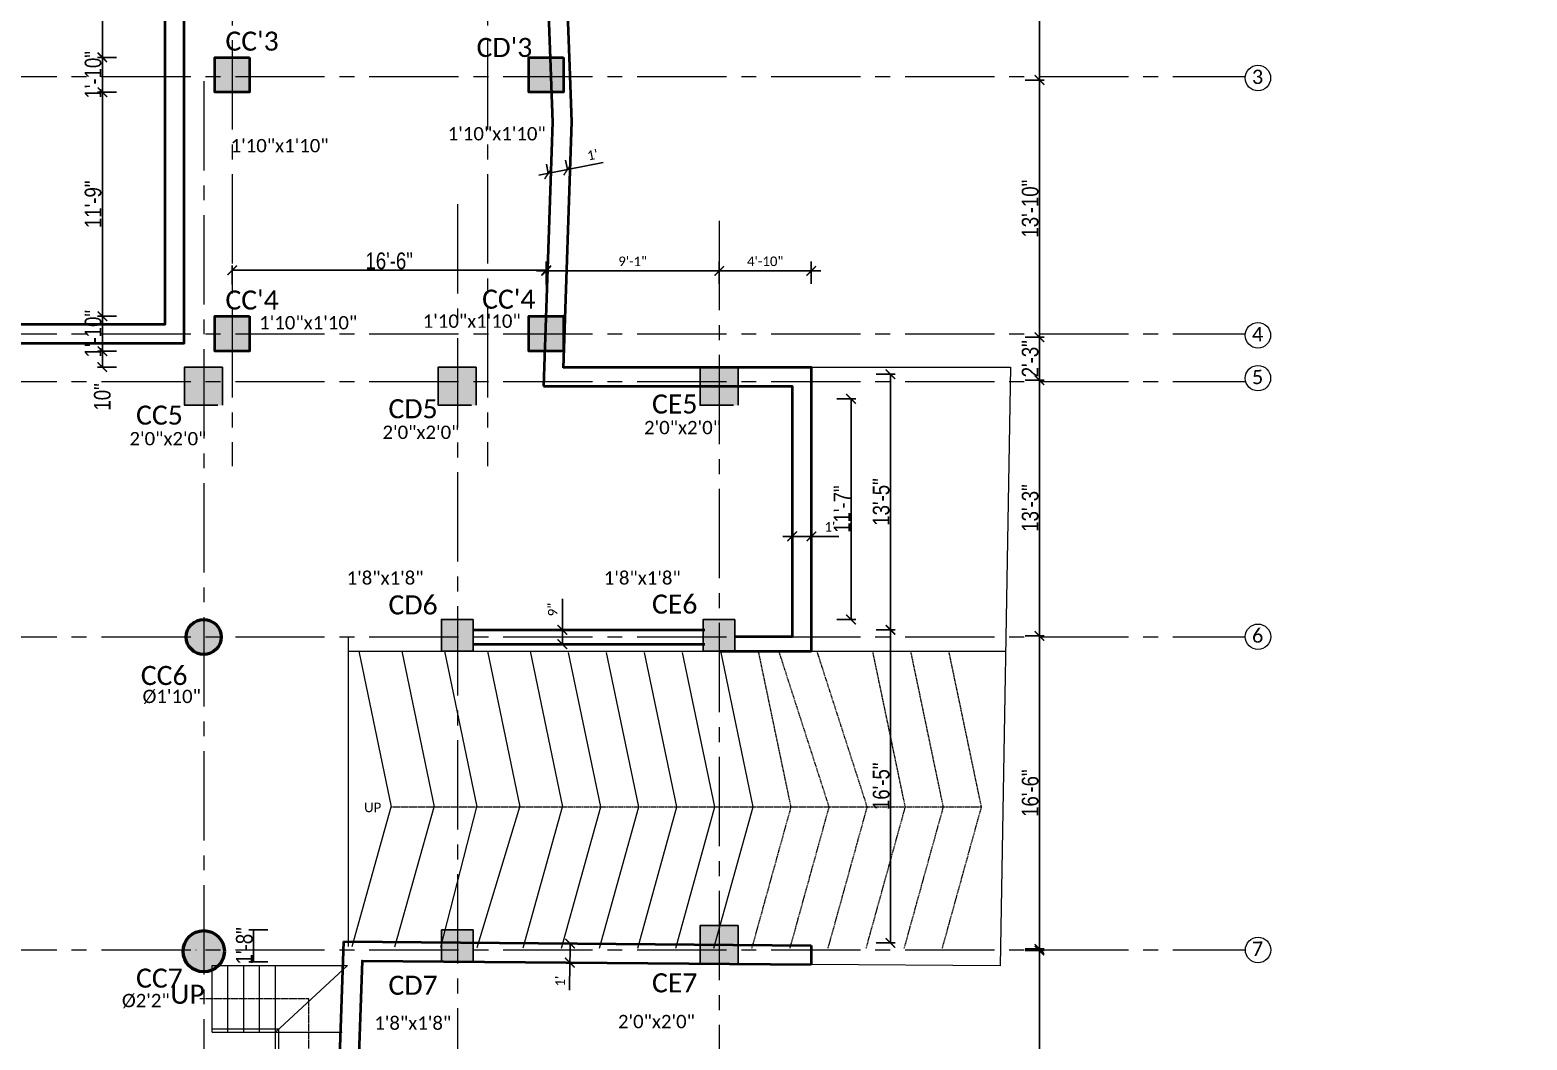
# Model space of a CAD drawing. Header units: inches. Extents: x 0 to 162649, y -36601 to -26324.
# Drawn here: x 147890 to 148833, y -31889 to -31253 of the extents above; entities that cross this region are included whole.
import ezdxf

# ---------------------------------------------------------------- set-up
doc = ezdxf.new("R2010")
doc.units = ezdxf.units.IN
doc.header["$MEASUREMENT"] = 0
doc.linetypes.add('CENTER2', pattern=[1.125, 0.75, -0.125, 0.125, -0.125])
doc.linetypes.add('DASHED', pattern=[0.75, 0.5, -0.25])
for name, color, linetype, lineweight in [('A-COLUMN', 3, 'Continuous', 50), ('dimention', 1, 'Continuous', 13), ('hatch', 252, 'Continuous', 0), ('OL_AR_Center line', 253, 'CENTER2', 13), ('OL_AR_Hatch', 253, 'Continuous', 0), ('OL_AR_SYMBOL', 1, 'Continuous', 5), ('OL_AR_Text', 140, 'Continuous', 5), ('OL_AR_WALL', 255, 'Continuous', 40)]:
    doc.layers.add(name, color=color, linetype=linetype, lineweight=lineweight)
doc.styles.add('1-16 Annotative Text', font='calibri.ttf', dxfattribs={"height": 0.0625})
doc.styles.add('1-8 Annotative Text', font='calibri.ttf', dxfattribs={"height": 0.125})
doc.styles.add('Arial', font='arial.ttf', dxfattribs={"width": 0.8})
doc.dimstyles.new('1-16 Annotative Dimension', dxfattribs={"dimtxt": 0.0625, "dimasz": 0.0625, "dimexe": 0.0625, "dimexo": 0.083333, "dimgap": 0.03125, "dimtad": 1, "dimdec": 0, "dimzin": 0, "dimdsep": 46, "dimlunit": 4, "dimtxsty": '1-16 Annotative Text', "dimblk": 'ARCHTICK', "dimcen": 0.0625, "dimdle": 0.0625, "dimadec": 0, "dimazin": 0, "dimtfac": 1, "dimtdec": 0, "dimtofl": 0, "dimtmove": 0, "dimatfit": 3, "dimfxl": 0.083333, "dimfxlon": 1, "dimtolj": 1, "dimtzin": 0, "dimarcsym": 1})
doc.dimstyles.new('Dim_OLA', dxfattribs={"dimscale": 1.5, "dimtxt": 7, "dimasz": 4, "dimexe": 2, "dimexo": 0.5, "dimgap": 0.3, "dimtad": 1, "dimdec": 0, "dimzin": 0, "dimdsep": 46, "dimlunit": 3, "dimtxsty": 'Arial', "dimblk": 'ARCHTICK', "dimcen": 0.05, "dimadec": 0, "dimazin": 0, "dimtfac": 1, "dimtdec": 0, "dimtix": 1, "dimtmove": 2, "dimatfit": 3, "dimldrblk": 'DOT', "dimfxl": 6, "dimfxlon": 1, "dimtolj": 1, "dimtzin": 0, "dimarcsym": 0})

# ---------------------------------------------------------------- blocks, each defined once
blk = doc.blocks.new('_ArchTick')
at = {"color": 0, "linetype": 'ByBlock', "const_width": 0.15}
blk.add_lwpolyline([(-0.5, -0.5), (0.5, 0.5)], dxfattribs=at)
blk = doc.blocks.new('*D575')
at = {"layer": 'Defpoints', "color": 0, "transparency": 16777216}
for p in [(147935.49, -31455.61), (148011.25, -31455.61), (148011.25, -31465.61)]:
    blk.add_point(p, dxfattribs=at)
at = {"layer": 'OL_AR_Text', "color": 0, "lineweight": -2, "transparency": 16777216}
for p, q in [((147944.49, -31455.61), (147932.49, -31455.61)), ((147935.49, -31465.61), (147935.49, -31455.61)), ((147944.49, -31465.61), (147932.49, -31465.61))]:
    blk.add_line(p, q, dxfattribs=at)
at = {"layer": 'OL_AR_Text', "color": 0, "lineweight": -2, "transparency": 16777216, "xscale": 6, "yscale": 6, "zscale": 6}
for p, rotation in [((147935.49, -31455.61), 90), ((147935.49, -31465.61), 270)]:
    blk.add_blockref('_ArchTick', p, dxfattribs=dict(at, rotation=rotation))
at = {"layer": 'OL_AR_Text', "color": 0, "transparency": 16777216, "insert": (147935.49, -31484.43), "char_height": 10.5, "attachment_point": 5, "rotation": 90, "style": 'Arial'}
blk.add_mtext('\\A1;10"', dxfattribs=at)
blk = doc.blocks.new('_Dot')
at = {"color": 0, "linetype": 'ByBlock', "lineweight": -2}
blk.add_line((-0.5, 0), (-1, 0), dxfattribs=at)
at = {"color": 0, "linetype": 'ByBlock', "const_width": 0.5}
blk.add_lwpolyline([(-0.25, 0, 1), (0.25, 0, 1)], format="xyb", close=True, dxfattribs=at)
blk = doc.blocks.new('*D576')
at = {"layer": 'Defpoints', "color": 0, "transparency": 16777216}
for p in [(147935.49, -31433.61), (148006.28, -31433.61), (148011.25, -31455.61)]:
    blk.add_point(p, dxfattribs=at)
at = {"layer": 'OL_AR_Text', "color": 0, "lineweight": -2, "transparency": 16777216}
for p, q in [((147944.49, -31433.61), (147932.49, -31433.61)), ((147935.49, -31455.61), (147935.49, -31433.61)), ((147944.49, -31455.61), (147932.49, -31455.61))]:
    blk.add_line(p, q, dxfattribs=at)
at = {"layer": 'OL_AR_Text', "color": 0, "transparency": 16777216, "insert": (147929.68, -31444.61), "char_height": 10.5, "attachment_point": 5, "rotation": 90, "style": 'Arial'}
blk.add_mtext('\\A1;1\'-10"', dxfattribs=at)
blk = doc.blocks.new('*D577')
at = {"layer": 'Defpoints', "color": 0, "transparency": 16777216}
for p in [(147935.49, -31292.61), (148006.28, -31292.61), (148006.28, -31433.61)]:
    blk.add_point(p, dxfattribs=at)
at = {"layer": 'OL_AR_Text', "color": 0, "lineweight": -2, "transparency": 16777216}
for p, q in [((147944.49, -31292.61), (147932.49, -31292.61)), ((147935.49, -31433.61), (147935.49, -31292.61)), ((147944.49, -31433.61), (147932.49, -31433.61))]:
    blk.add_line(p, q, dxfattribs=at)
at = {"layer": 'OL_AR_Text', "color": 0, "lineweight": -2, "transparency": 16777216, "xscale": 6, "yscale": 6, "zscale": 6}
for p, rotation in [((147935.49, -31292.61), 90), ((147935.49, -31433.61), 270)]:
    blk.add_blockref('_ArchTick', p, dxfattribs=dict(at, rotation=rotation))
at = {"layer": 'OL_AR_Text', "color": 0, "transparency": 16777216, "insert": (147929.68, -31363.11), "char_height": 10.5, "attachment_point": 5, "rotation": 90, "style": 'Arial'}
blk.add_mtext('\\A1;11\'-9"', dxfattribs=at)
blk = doc.blocks.new('*D578')
at = {"layer": 'Defpoints', "color": 0, "transparency": 16777216}
for p in [(147935.49, -31270.61), (148006.28, -31270.61), (148006.28, -31292.61)]:
    blk.add_point(p, dxfattribs=at)
at = {"layer": 'OL_AR_Text', "color": 0, "lineweight": -2, "transparency": 16777216}
for p, q in [((147944.49, -31270.61), (147932.49, -31270.61)), ((147935.49, -31292.61), (147935.49, -31270.61)), ((147944.49, -31292.61), (147932.49, -31292.61))]:
    blk.add_line(p, q, dxfattribs=at)
at = {"layer": 'OL_AR_Text', "color": 0, "transparency": 16777216, "insert": (147929.68, -31281.61), "char_height": 10.5, "attachment_point": 5, "rotation": 90, "style": 'Arial'}
blk.add_mtext('\\A1;1\'-10"', dxfattribs=at)
blk = doc.blocks.new('*D579')
at = {"layer": 'Defpoints', "color": 0, "transparency": 16777216}
for p in [(147935.49, -31094.61), (148006.28, -31094.61), (148006.28, -31270.61)]:
    blk.add_point(p, dxfattribs=at)
at = {"layer": 'OL_AR_Text', "color": 0, "lineweight": -2, "transparency": 16777216}
for p, q in [((147944.49, -31094.61), (147932.49, -31094.61)), ((147935.49, -31270.61), (147935.49, -31094.61)), ((147944.49, -31270.61), (147932.49, -31270.61))]:
    blk.add_line(p, q, dxfattribs=at)
at = {"layer": 'OL_AR_Text', "color": 0, "lineweight": -2, "transparency": 16777216, "xscale": 6, "yscale": 6, "zscale": 6}
for p, rotation in [((147935.49, -31094.61), 90), ((147935.49, -31270.61), 270)]:
    blk.add_blockref('_ArchTick', p, dxfattribs=dict(at, rotation=rotation))
at = {"layer": 'OL_AR_Text', "color": 0, "transparency": 16777216, "insert": (147929.68, -31182.61), "char_height": 10.5, "attachment_point": 5, "rotation": 90, "style": 'Arial'}
blk.add_mtext('\\A1;14\'-8"', dxfattribs=at)
blk = doc.blocks.new('*D585')
at = {"layer": 'Defpoints', "color": 0, "transparency": 16777216}
for p in [(148215.05, -31404.61), (148215.05, -31436.61), (148017.28, -31447.61)]:
    blk.add_point(p, dxfattribs=at)
at = {"layer": 'OL_AR_Text', "color": 0, "lineweight": -2, "transparency": 16777216}
for p, q in [((148017.28, -31413.61), (148017.28, -31401.61)), ((148215.05, -31413.61), (148215.05, -31401.61)), ((148017.28, -31404.61), (148215.05, -31404.61))]:
    blk.add_line(p, q, dxfattribs=at)
at = {"layer": 'OL_AR_Text', "color": 0, "lineweight": -2, "transparency": 16777216, "xscale": 6, "yscale": 6, "zscale": 6, "rotation": 180}
blk.add_blockref('_ArchTick', (148017.28, -31404.61), dxfattribs=at)
at = {"layer": 'OL_AR_Text', "color": 0, "lineweight": -2, "transparency": 16777216, "xscale": 6, "yscale": 6, "zscale": 6}
blk.add_blockref('_ArchTick', (148215.05, -31404.61), dxfattribs=at)
at = {"layer": 'OL_AR_Text', "color": 0, "transparency": 16777216, "insert": (148116.16, -31398.8), "char_height": 10.5, "attachment_point": 5, "style": 'Arial'}
blk.add_mtext('\\A1;16\'-6"', dxfattribs=at)
blk = doc.blocks.new('*D586')
at = {"layer": 'Defpoints', "color": 0, "transparency": 16777216}
for p in [(148215.05, -31236.61), (148215.05, -31270.61), (148017.28, -31282.61)]:
    blk.add_point(p, dxfattribs=at)
at = {"layer": 'OL_AR_Text', "color": 0, "lineweight": -2, "transparency": 16777216}
for p, q in [((148017.28, -31245.61), (148017.28, -31233.61)), ((148017.28, -31236.61), (148215.05, -31236.61)), ((148215.05, -31245.61), (148215.05, -31233.61))]:
    blk.add_line(p, q, dxfattribs=at)
at = {"layer": 'OL_AR_Text', "color": 0, "lineweight": -2, "transparency": 16777216, "xscale": 6, "yscale": 6, "zscale": 6, "rotation": 180}
blk.add_blockref('_ArchTick', (148017.28, -31236.61), dxfattribs=at)
at = {"layer": 'OL_AR_Text', "color": 0, "lineweight": -2, "transparency": 16777216, "xscale": 6, "yscale": 6, "zscale": 6}
blk.add_blockref('_ArchTick', (148215.05, -31236.61), dxfattribs=at)
at = {"layer": 'OL_AR_Text', "color": 0, "transparency": 16777216, "insert": (148116.16, -31230.8), "char_height": 10.5, "attachment_point": 5, "style": 'Arial'}
blk.add_mtext('\\A1;16\'-6"', dxfattribs=at)
blk = doc.blocks.new('*D634')
at = {"layer": 'Defpoints', "color": 0, "transparency": 16777216}
for p in [(148030.79, -31820.01), (148149.12, -31820.01), (148149.12, -31840.01)]:
    blk.add_point(p, dxfattribs=at)
at = {"layer": 'OL_AR_Text', "color": 0, "lineweight": -2, "transparency": 16777216}
for p, q in [((148039.79, -31820.01), (148027.79, -31820.01)), ((148030.79, -31840.01), (148030.79, -31820.01)), ((148039.79, -31840.01), (148027.79, -31840.01))]:
    blk.add_line(p, q, dxfattribs=at)
at = {"layer": 'OL_AR_Text', "color": 0, "transparency": 16777216, "insert": (148024.98, -31830.01), "char_height": 10.5, "attachment_point": 5, "rotation": 90, "style": 'Arial'}
blk.add_mtext('\\A1;1\'-8"', dxfattribs=at)
blk = doc.blocks.new('*D645')
at = {"layer": 'Defpoints', "color": 0, "transparency": 16777216}
for p in [(148169.05, -31485.61), (148407.08, -31485.61), (148169.05, -31624.55)]:
    blk.add_point(p, dxfattribs=at)
at = {"layer": 'OL_AR_Text', "color": 0, "lineweight": -2, "transparency": 16777216}
for p, q in [((148398.08, -31485.61), (148410.08, -31485.61)), ((148407.08, -31624.55), (148407.08, -31485.61)), ((148398.08, -31624.55), (148410.08, -31624.55))]:
    blk.add_line(p, q, dxfattribs=at)
at = {"layer": 'OL_AR_Text', "color": 0, "lineweight": -2, "transparency": 16777216, "xscale": 6, "yscale": 6, "zscale": 6}
for p, rotation in [((148407.08, -31485.61), 90), ((148407.08, -31624.55), 270)]:
    blk.add_blockref('_ArchTick', p, dxfattribs=dict(at, rotation=rotation))
at = {"layer": 'OL_AR_Text', "color": 0, "transparency": 16777216, "insert": (148401.36, -31555.08), "char_height": 10.5, "attachment_point": 5, "rotation": 90, "style": 'Arial'}
blk.add_mtext('\\A1;11\'-7"', dxfattribs=at)
blk = doc.blocks.new('*D646')
at = {"layer": 'Defpoints', "color": 0, "transparency": 16777216}
for p in [(148159.12, -31631.05), (148431.92, -31631.05), (148169.05, -31828.14)]:
    blk.add_point(p, dxfattribs=at)
at = {"layer": 'OL_AR_Text', "color": 0, "lineweight": -2, "transparency": 16777216}
for p, q in [((148422.92, -31631.05), (148434.92, -31631.05)), ((148431.92, -31828.14), (148431.92, -31631.05)), ((148422.92, -31828.14), (148434.92, -31828.14))]:
    blk.add_line(p, q, dxfattribs=at)
at = {"layer": 'OL_AR_Text', "color": 0, "lineweight": -2, "transparency": 16777216, "xscale": 6, "yscale": 6, "zscale": 6}
for p, rotation in [((148431.92, -31631.05), 90), ((148431.92, -31828.14), 270)]:
    blk.add_blockref('_ArchTick', p, dxfattribs=dict(at, rotation=rotation))
at = {"layer": 'OL_AR_Text', "color": 0, "transparency": 16777216, "insert": (148426.11, -31729.6), "char_height": 10.5, "attachment_point": 5, "rotation": 90, "style": 'Arial'}
blk.add_mtext('\\A1;16\'-5"', dxfattribs=at)
blk = doc.blocks.new('*D647')
at = {"layer": 'Defpoints', "color": 0, "transparency": 16777216}
for p in [(148159.12, -31470.11), (148431.92, -31470.11), (148159.12, -31631.05)]:
    blk.add_point(p, dxfattribs=at)
at = {"layer": 'OL_AR_Text', "color": 0, "lineweight": -2, "transparency": 16777216}
for p, q in [((148422.92, -31470.11), (148434.92, -31470.11)), ((148431.92, -31631.05), (148431.92, -31470.11)), ((148422.92, -31631.05), (148434.92, -31631.05))]:
    blk.add_line(p, q, dxfattribs=at)
at = {"layer": 'OL_AR_Text', "color": 0, "lineweight": -2, "transparency": 16777216, "xscale": 6, "yscale": 6, "zscale": 6}
for p, rotation in [((148431.92, -31470.11), 90), ((148431.92, -31631.05), 270)]:
    blk.add_blockref('_ArchTick', p, dxfattribs=dict(at, rotation=rotation))
at = {"layer": 'OL_AR_Text', "color": 0, "transparency": 16777216, "insert": (148426.1, -31550.58), "char_height": 10.5, "attachment_point": 5, "rotation": 90, "style": 'Arial'}
blk.add_mtext('\\A1;13\'-5"', dxfattribs=at)
blk = doc.blocks.new('*D649')
at = {"layer": 'Defpoints', "color": 0, "transparency": 16777216}
for p in [(148233.33, -31631.05), (148225.26, -31640.05), (148233.33, -31640.05)]:
    blk.add_point(p, dxfattribs=at)
at = {"layer": 'dimention', "color": 0, "lineweight": -2, "transparency": 16777216}
for p, q in [((148225.26, -31631.05), (148225.26, -31611.56)), ((148225.26, -31640.05), (148225.26, -31625.05)), ((148225.33, -31631.05), (148219.26, -31631.05)), ((148225.33, -31640.05), (148219.26, -31640.05))]:
    blk.add_line(p, q, dxfattribs=at)
at = {"layer": 'dimention', "color": 0, "lineweight": -2, "transparency": 16777216, "xscale": 6, "yscale": 6, "zscale": 6}
for p, rotation in [((148225.26, -31631.05), 90), ((148225.26, -31640.05), 270)]:
    blk.add_blockref('_ArchTick', p, dxfattribs=dict(at, rotation=rotation))
at = {"layer": 'dimention', "color": 0, "transparency": 16777216, "insert": (148219.18, -31618.31), "char_height": 6, "attachment_point": 5, "rotation": 90, "style": '1-16 Annotative Text'}
blk.add_mtext('\\A1;9"', dxfattribs=at)
blk = doc.blocks.new('*D650')
at = {"layer": 'Defpoints', "color": 0, "transparency": 16777216}
for p in [(148382.04, -31572.24), (148370.04, -31578.25), (148382.04, -31578.25)]:
    blk.add_point(p, dxfattribs=at)
at = {"layer": 'dimention', "color": 0, "lineweight": -2, "transparency": 16777216}
for p, q in [((148364.04, -31572.24), (148382.04, -31572.24)), ((148370.04, -31572.24), (148370.04, -31566.24)), ((148382.04, -31572.24), (148382.04, -31566.24)), ((148382.04, -31572.24), (148399.47, -31572.24))]:
    blk.add_line(p, q, dxfattribs=at)
at = {"layer": 'dimention', "color": 0, "lineweight": -2, "transparency": 16777216, "xscale": 6, "yscale": 6, "zscale": 6, "rotation": 180}
blk.add_blockref('_ArchTick', (148370.04, -31572.24), dxfattribs=at)
at = {"layer": 'dimention', "color": 0, "lineweight": -2, "transparency": 16777216, "xscale": 6, "yscale": 6, "zscale": 6}
blk.add_blockref('_ArchTick', (148382.04, -31572.24), dxfattribs=at)
at = {"layer": 'dimention', "color": 0, "transparency": 16777216, "insert": (148393.75, -31566.24), "char_height": 6, "attachment_point": 5, "style": '1-16 Annotative Text'}
blk.add_mtext("\\A1;1'", dxfattribs=at)
blk = doc.blocks.new('*D654')
at = {"layer": 'Defpoints', "color": 0, "transparency": 16777216}
for p in [(148230.08, -31828.61), (148240.65, -31828.7), (148240.55, -31840.7)]:
    blk.add_point(p, dxfattribs=at)
at = {"layer": 'dimention', "color": 0, "lineweight": -2, "transparency": 16777216}
for p, q in [((148232.65, -31828.63), (148224.08, -31828.56)), ((148230.08, -31828.61), (148229.93, -31846.61)), ((148232.55, -31840.63), (148223.98, -31840.56)), ((148229.98, -31840.61), (148229.84, -31858.04))]:
    blk.add_line(p, q, dxfattribs=at)
at = {"layer": 'dimention', "color": 0, "lineweight": -2, "transparency": 16777216, "xscale": 6, "yscale": 6, "zscale": 6}
for p, rotation in [((148230.08, -31828.61), 89.51958301018469), ((148229.98, -31840.61), 269.5195830101847)]:
    blk.add_blockref('_ArchTick', p, dxfattribs=dict(at, rotation=rotation))
at = {"layer": 'dimention', "color": 0, "transparency": 16777216, "insert": (148223.88, -31852.27), "char_height": 6, "attachment_point": 5, "rotation": 89.51958, "style": '1-16 Annotative Text'}
blk.add_mtext("\\A1;1'", dxfattribs=at)
blk = doc.blocks.new('*D659')
at = {"layer": 'Defpoints', "color": 0, "transparency": 16777216}
for p in [(148228.45, -31341.29), (148217.69, -31350.38), (148229.78, -31347.97)]:
    blk.add_point(p, dxfattribs=at)
at = {"layer": 'dimention', "color": 0, "lineweight": -2, "transparency": 16777216}
for p, q in [((148228.45, -31341.29), (148227.28, -31335.41)), ((148228.45, -31341.29), (148251.05, -31336.79)), ((148210.48, -31344.87), (148228.45, -31341.29)), ((148216.36, -31343.7), (148215.19, -31337.82))]:
    blk.add_line(p, q, dxfattribs=at)
at = {"layer": 'dimention', "color": 0, "lineweight": -2, "transparency": 16777216, "xscale": 6, "yscale": 6, "zscale": 6}
for p, rotation in [((148216.36, -31343.7), 191.2601360131145), ((148228.45, -31341.29), 11.26013601311451)]:
    blk.add_blockref('_ArchTick', p, dxfattribs=dict(at, rotation=rotation))
at = {"layer": 'dimention', "color": 0, "transparency": 16777216, "insert": (148244.27, -31332.02), "char_height": 6, "attachment_point": 5, "rotation": 11.26014, "style": '1-16 Annotative Text'}
blk.add_mtext("\\A1;1'", dxfattribs=at)
blk = doc.blocks.new('*D685')
at = {"layer": 'Defpoints', "color": 0, "transparency": 16777216}
for p in [(148324.04, -31405.11), (148215.05, -31433.61), (148324.04, -31444.61)]:
    blk.add_point(p, dxfattribs=at)
at = {"layer": 'dimention', "color": 0, "lineweight": -2, "transparency": 16777216}
for p, q in [((148215.05, -31413.11), (148215.05, -31399.11)), ((148324.04, -31413.11), (148324.04, -31399.11)), ((148209.05, -31405.11), (148330.04, -31405.11))]:
    blk.add_line(p, q, dxfattribs=at)
at = {"layer": 'dimention', "color": 0, "lineweight": -2, "transparency": 16777216, "xscale": 6, "yscale": 6, "zscale": 6, "rotation": 180}
blk.add_blockref('_ArchTick', (148215.05, -31405.11), dxfattribs=at)
at = {"layer": 'dimention', "color": 0, "lineweight": -2, "transparency": 16777216, "xscale": 6, "yscale": 6, "zscale": 6}
blk.add_blockref('_ArchTick', (148324.04, -31405.11), dxfattribs=at)
at = {"layer": 'dimention', "color": 0, "transparency": 16777216, "insert": (148269.54, -31399.04), "char_height": 6, "attachment_point": 5, "style": '1-16 Annotative Text'}
blk.add_mtext('\\A1;9\'-1"', dxfattribs=at)
blk = doc.blocks.new('*D686')
at = {"layer": 'Defpoints', "color": 0, "transparency": 16777216}
for p in [(148382.04, -31405.11), (148324.04, -31444.61), (148382.04, -31465.61)]:
    blk.add_point(p, dxfattribs=at)
at = {"layer": 'dimention', "color": 0, "lineweight": -2, "transparency": 16777216}
for p, q in [((148324.04, -31413.11), (148324.04, -31399.11)), ((148382.04, -31413.11), (148382.04, -31399.11)), ((148318.04, -31405.11), (148388.04, -31405.11))]:
    blk.add_line(p, q, dxfattribs=at)
at = {"layer": 'dimention', "color": 0, "lineweight": -2, "transparency": 16777216, "xscale": 6, "yscale": 6, "zscale": 6, "rotation": 180}
blk.add_blockref('_ArchTick', (148324.04, -31405.11), dxfattribs=at)
at = {"layer": 'dimention', "color": 0, "lineweight": -2, "transparency": 16777216, "xscale": 6, "yscale": 6, "zscale": 6}
blk.add_blockref('_ArchTick', (148382.04, -31405.11), dxfattribs=at)
at = {"layer": 'dimention', "color": 0, "transparency": 16777216, "insert": (148353.04, -31399.04), "char_height": 6, "attachment_point": 5, "style": '1-16 Annotative Text'}
blk.add_mtext('\\A1;4\'-10"', dxfattribs=at)
blk = doc.blocks.new('*D707')
at = {"layer": 'Defpoints', "color": 0, "transparency": 16777216}
for p in [(0, -31503.63), (153571.7, -31503.63), (153473.86, -31684.57)]:
    blk.add_point(p, dxfattribs=at)
at = {"layer": 'dimention', "color": 0, "lineweight": -2, "transparency": 16777216}
for p, q in [((153563.7, -31503.63), (153577.7, -31503.63)), ((153571.7, -31690.57), (153571.7, -31497.63)), ((153563.7, -31684.57), (153577.7, -31684.57))]:
    blk.add_line(p, q, dxfattribs=at)
at = {"layer": 'dimention', "color": 0, "lineweight": -2, "transparency": 16777216, "xscale": 6, "yscale": 6, "zscale": 6}
for p, rotation in [((153571.7, -31503.63), 90), ((153571.7, -31684.57), 270)]:
    blk.add_blockref('_ArchTick', p, dxfattribs=dict(at, rotation=rotation))
at = {"layer": 'dimention', "color": 0, "transparency": 16777216, "insert": (153565.65, -31594.1), "char_height": 6, "attachment_point": 5, "rotation": 90, "style": '1-16 Annotative Text'}
blk.add_mtext('\\A1;15\'-1"', dxfattribs=at)
blk = doc.blocks.new('*D1358')
at = {"layer": 'Defpoints', "color": 0, "transparency": 16777216}
for p in [(147412.11, -31284.89), (148006.28, -31284.89), (147432.35, -31446.89)]:
    blk.add_point(p, dxfattribs=at)
at = {"layer": 'OL_AR_Text', "color": 0, "lineweight": -2, "transparency": 16777216}
for p, q in [((147421.11, -31284.89), (147409.11, -31284.89)), ((147412.11, -31446.89), (147412.11, -31284.89)), ((147421.11, -31446.89), (147409.11, -31446.89))]:
    blk.add_line(p, q, dxfattribs=at)
at = {"layer": 'OL_AR_Text', "color": 0, "lineweight": -2, "transparency": 16777216, "xscale": 6, "yscale": 6, "zscale": 6}
for p, rotation in [((147412.11, -31284.89), 90), ((147412.11, -31446.89), 270)]:
    blk.add_blockref('_ArchTick', p, dxfattribs=dict(at, rotation=rotation))
at = {"layer": 'OL_AR_Text', "color": 0, "transparency": 16777216, "insert": (147406.3, -31365.89), "char_height": 10.5, "attachment_point": 5, "rotation": 90, "style": 'Arial'}
blk.add_mtext('\\A1;13\'-10"', dxfattribs=at)
blk = doc.blocks.new('*D1359')
at = {"layer": 'Defpoints', "color": 0, "transparency": 16777216}
for p in [(147412.11, -31086.88), (148006.02, -31086.88), (148006.28, -31284.89)]:
    blk.add_point(p, dxfattribs=at)
at = {"layer": 'OL_AR_Text', "color": 0, "lineweight": -2, "transparency": 16777216}
for p, q in [((147421.11, -31086.88), (147409.11, -31086.88)), ((147412.11, -31284.89), (147412.11, -31086.88)), ((147421.11, -31284.89), (147409.11, -31284.89))]:
    blk.add_line(p, q, dxfattribs=at)
at = {"layer": 'OL_AR_Text', "color": 0, "lineweight": -2, "transparency": 16777216, "xscale": 6, "yscale": 6, "zscale": 6}
for p, rotation in [((147412.11, -31086.88), 90), ((147412.11, -31284.89), 270)]:
    blk.add_blockref('_ArchTick', p, dxfattribs=dict(at, rotation=rotation))
at = {"layer": 'OL_AR_Text', "color": 0, "transparency": 16777216, "insert": (147406.3, -31185.88), "char_height": 10.5, "attachment_point": 5, "rotation": 90, "style": 'Arial'}
blk.add_mtext('\\A1;16\'-4"', dxfattribs=at)
blk = doc.blocks.new('*D1360')
at = {"layer": 'Defpoints', "color": 0, "transparency": 16777216}
for p in [(148335.96, -31832.01), (148525.77, -31832.01), (148011.33, -32054.61)]:
    blk.add_point(p, dxfattribs=at)
at = {"layer": 'OL_AR_Text', "color": 0, "lineweight": -2, "transparency": 16777216}
for p, q in [((148516.77, -31832.01), (148528.77, -31832.01)), ((148525.77, -32054.61), (148525.77, -31832.01)), ((148516.77, -32054.61), (148528.77, -32054.61))]:
    blk.add_line(p, q, dxfattribs=at)
at = {"layer": 'OL_AR_Text', "color": 0, "lineweight": -2, "transparency": 16777216, "xscale": 6, "yscale": 6, "zscale": 6}
for p, rotation in [((148525.77, -31832.01), 90), ((148525.77, -32054.61), 270)]:
    blk.add_blockref('_ArchTick', p, dxfattribs=dict(at, rotation=rotation))
at = {"layer": 'OL_AR_Text', "color": 0, "transparency": 16777216, "insert": (148519.96, -31943.31), "char_height": 10.5, "attachment_point": 5, "rotation": 90, "style": 'Arial'}
blk.add_mtext('\\A1;18\'-3"', dxfattribs=at)
blk = doc.blocks.new('*D1361')
at = {"layer": 'Defpoints', "color": 0, "transparency": 16777216}
for p in [(148226.39, -31446.89), (148525.77, -31446.89), (148333.96, -31473.89)]:
    blk.add_point(p, dxfattribs=at)
at = {"layer": 'OL_AR_Text', "color": 0, "lineweight": -2, "transparency": 16777216}
for p, q in [((148516.77, -31446.89), (148528.77, -31446.89)), ((148525.77, -31473.89), (148525.77, -31446.89)), ((148516.77, -31473.89), (148528.77, -31473.89))]:
    blk.add_line(p, q, dxfattribs=at)
at = {"layer": 'OL_AR_Text', "color": 0, "lineweight": -2, "transparency": 16777216, "xscale": 6, "yscale": 6, "zscale": 6}
for p, rotation in [((148525.77, -31446.89), 90), ((148525.77, -31473.89), 270)]:
    blk.add_blockref('_ArchTick', p, dxfattribs=dict(at, rotation=rotation))
at = {"layer": 'OL_AR_Text', "color": 0, "transparency": 16777216, "insert": (148519.96, -31460.39), "char_height": 10.5, "width": 22.4726, "attachment_point": 5, "rotation": 90, "style": 'Arial'}
blk.add_mtext('\\A1;2\'-3"', dxfattribs=at)
blk = doc.blocks.new('*D1362')
at = {"layer": 'Defpoints', "color": 0, "transparency": 16777216}
for p in [(148224.05, -31284.89), (148525.77, -31284.89), (148226.39, -31446.89)]:
    blk.add_point(p, dxfattribs=at)
at = {"layer": 'OL_AR_Text', "color": 0, "lineweight": -2, "transparency": 16777216}
for p, q in [((148516.77, -31284.89), (148528.77, -31284.89)), ((148525.77, -31446.89), (148525.77, -31284.89)), ((148516.77, -31446.89), (148528.77, -31446.89))]:
    blk.add_line(p, q, dxfattribs=at)
at = {"layer": 'OL_AR_Text', "color": 0, "lineweight": -2, "transparency": 16777216, "xscale": 6, "yscale": 6, "zscale": 6}
for p, rotation in [((148525.77, -31284.89), 90), ((148525.77, -31446.89), 270)]:
    blk.add_blockref('_ArchTick', p, dxfattribs=dict(at, rotation=rotation))
at = {"layer": 'OL_AR_Text', "color": 0, "transparency": 16777216, "insert": (148519.96, -31365.89), "char_height": 10.5, "attachment_point": 5, "rotation": 90, "style": 'Arial'}
blk.add_mtext('\\A1;13\'-10"', dxfattribs=at)
blk = doc.blocks.new('*D1343')
at = {"layer": 'Defpoints', "color": 0, "transparency": 16777216}
for p in [(148203.55, -31086.88), (148525.77, -31086.88), (148224.05, -31284.89)]:
    blk.add_point(p, dxfattribs=at)
at = {"layer": 'OL_AR_Text', "color": 0, "lineweight": -2, "transparency": 16777216}
for p, q in [((148516.77, -31086.88), (148528.77, -31086.88)), ((148525.77, -31284.89), (148525.77, -31086.88)), ((148516.77, -31284.89), (148528.77, -31284.89))]:
    blk.add_line(p, q, dxfattribs=at)
at = {"layer": 'OL_AR_Text', "color": 0, "lineweight": -2, "transparency": 16777216, "xscale": 6, "yscale": 6, "zscale": 6}
for p, rotation in [((148525.77, -31086.88), 90), ((148525.77, -31284.89), 270)]:
    blk.add_blockref('_ArchTick', p, dxfattribs=dict(at, rotation=rotation))
at = {"layer": 'OL_AR_Text', "color": 0, "transparency": 16777216, "insert": (148519.96, -31185.88), "char_height": 10.5, "attachment_point": 5, "rotation": 90, "style": 'Arial'}
blk.add_mtext('\\A1;16\'-4"', dxfattribs=at)
blk = doc.blocks.new('*D1348')
at = {"layer": 'Defpoints', "color": 0, "transparency": 16777216}
for p in [(148017.28, -30846.77), (148017.28, -30877.7), (147759.33, -31463.89)]:
    blk.add_point(p, dxfattribs=at)
at = {"layer": 'OL_AR_Text', "color": 0, "lineweight": -2, "transparency": 16777216}
for p, q in [((147759.33, -30855.77), (147759.33, -30843.77)), ((148017.28, -30855.77), (148017.28, -30843.77)), ((147759.33, -30846.77), (148017.28, -30846.77))]:
    blk.add_line(p, q, dxfattribs=at)
at = {"layer": 'OL_AR_Text', "color": 0, "lineweight": -2, "transparency": 16777216, "xscale": 6, "yscale": 6, "zscale": 6, "rotation": 180}
blk.add_blockref('_ArchTick', (147759.33, -30846.77), dxfattribs=at)
at = {"layer": 'OL_AR_Text', "color": 0, "lineweight": -2, "transparency": 16777216, "xscale": 6, "yscale": 6, "zscale": 6}
blk.add_blockref('_ArchTick', (148017.28, -30846.77), dxfattribs=at)
at = {"layer": 'OL_AR_Text', "color": 0, "transparency": 16777216, "insert": (147888.3, -30840.96), "char_height": 10.5, "attachment_point": 5, "style": 'Arial'}
blk.add_mtext('\\A1;21\'-9"', dxfattribs=at)
blk = doc.blocks.new('*D1350')
at = {"layer": 'Defpoints', "color": 0, "transparency": 16777216}
for p in [(148333.96, -31634.83), (148525.77, -31634.83), (148335.96, -31833.01)]:
    blk.add_point(p, dxfattribs=at)
at = {"layer": 'OL_AR_Text', "color": 0, "lineweight": -2, "transparency": 16777216}
for p, q in [((148516.77, -31634.83), (148528.77, -31634.83)), ((148525.77, -31833.01), (148525.77, -31634.83)), ((148516.77, -31833.01), (148528.77, -31833.01))]:
    blk.add_line(p, q, dxfattribs=at)
at = {"layer": 'OL_AR_Text', "color": 0, "lineweight": -2, "transparency": 16777216, "xscale": 6, "yscale": 6, "zscale": 6}
for p, rotation in [((148525.77, -31634.83), 90), ((148525.77, -31833.01), 270)]:
    blk.add_blockref('_ArchTick', p, dxfattribs=dict(at, rotation=rotation))
at = {"layer": 'OL_AR_Text', "color": 0, "transparency": 16777216, "insert": (148519.96, -31733.92), "char_height": 10.5, "attachment_point": 5, "rotation": 90, "style": 'Arial'}
blk.add_mtext('\\A1;16\'-6"', dxfattribs=at)
blk = doc.blocks.new('*D1351')
at = {"layer": 'Defpoints', "color": 0, "transparency": 16777216}
for p in [(148335.96, -31473.89), (148525.77, -31473.89), (148333.96, -31634.83)]:
    blk.add_point(p, dxfattribs=at)
at = {"layer": 'OL_AR_Text', "color": 0, "lineweight": -2, "transparency": 16777216}
for p, q in [((148516.77, -31473.89), (148528.77, -31473.89)), ((148525.77, -31634.83), (148525.77, -31473.89)), ((148516.77, -31634.83), (148528.77, -31634.83))]:
    blk.add_line(p, q, dxfattribs=at)
at = {"layer": 'OL_AR_Text', "color": 0, "lineweight": -2, "transparency": 16777216, "xscale": 6, "yscale": 6, "zscale": 6}
for p, rotation in [((148525.77, -31473.89), 90), ((148525.77, -31634.83), 270)]:
    blk.add_blockref('_ArchTick', p, dxfattribs=dict(at, rotation=rotation))
at = {"layer": 'OL_AR_Text', "color": 0, "transparency": 16777216, "insert": (148519.96, -31554.36), "char_height": 10.5, "attachment_point": 5, "rotation": 90, "style": 'Arial'}
blk.add_mtext('\\A1;13\'-3"', dxfattribs=at)

msp = doc.modelspace()

# ---------------------------------------------------------------- hatches: boundary and pattern name
at = {"layer": 'hatch'}
h = msp.add_hatch(color=256, dxfattribs=at)
h.dxf.hatch_style = 1
h.paths.add_polyline_path([(148011.25, -31465.61), (148011.25, -31489.61), (147987.25, -31489.61), (147987.25, -31465.61)])
h = msp.add_hatch(color=256, dxfattribs=at)
h.dxf.hatch_style = 1
h.paths.add_polyline_path([(148171.05, -31465.61), (148171.05, -31489.61), (148147.05, -31489.61), (148147.05, -31465.61)])
h = msp.add_hatch(color=256, dxfattribs=at)
h.dxf.hatch_style = 1
h.paths.add_polyline_path([(148335.96, -31465.61), (148335.96, -31489.61), (148311.96, -31489.61), (148311.96, -31465.61)])
h = msp.add_hatch(color=256, dxfattribs=at)
h.dxf.hatch_style = 1
edge = h.paths.add_edge_path()
edge.add_arc((147999.33, -31635.55), 11, 0, 360)
h = msp.add_hatch(color=256, dxfattribs=at)
h.dxf.hatch_style = 1
h.paths.add_polyline_path([(148169.05, -31624.55), (148169.05, -31644.55), (148149.05, -31644.55), (148149.05, -31624.55)])
h = msp.add_hatch(color=256, dxfattribs=at)
h.dxf.hatch_style = 1
h.paths.add_polyline_path([(148333.96, -31624.55), (148333.96, -31644.55), (148313.96, -31644.55), (148313.96, -31624.55)])
h = msp.add_hatch(color=256, dxfattribs=at)
h.dxf.hatch_style = 1
h.paths.add_polyline_path([(148335.96, -31817.33), (148335.96, -31841.33), (148311.96, -31841.33), (148311.96, -31817.33)])
h = msp.add_hatch(color=256, dxfattribs=at)
h.dxf.hatch_style = 1
edge = h.paths.add_edge_path()
edge.add_arc((147999.33, -31833.45), 13, 0, 360)
h = msp.add_hatch(color=256, dxfattribs=at)
h.dxf.hatch_style = 1
h.paths.add_polyline_path([(148169.12, -31820.01), (148169.12, -31840.01), (148149.12, -31840.01), (148149.12, -31820.01)])
at = {"layer": 'OL_AR_Text'}
h = msp.add_hatch(color=256, dxfattribs=at)
h.dxf.hatch_style = 1
h.paths.add_polyline_path([(148028.28, -31270.61), (148028.28, -31292.61), (148006.28, -31292.61), (148006.28, -31270.61)])
h = msp.add_hatch(color=256, dxfattribs=at)
h.dxf.hatch_style = 1
h.paths.add_polyline_path([(148226.05, -31270.61), (148226.05, -31292.61), (148204.05, -31292.61), (148204.05, -31270.61)])
h = msp.add_hatch(color=256, dxfattribs=at)
h.dxf.hatch_style = 1
h.paths.add_polyline_path([(148028.28, -31433.61), (148028.28, -31455.61), (148006.28, -31455.61), (148006.28, -31433.61)])
h = msp.add_hatch(color=256, dxfattribs=at)
h.dxf.hatch_style = 1
h.paths.add_polyline_path([(148226.05, -31433.61), (148226.05, -31455.61), (148204.05, -31455.61), (148204.05, -31433.61)])

# ---------------------------------------------------------------- linework, layer by layer
for points in [[(148008.25, -31489.61), (147987.25, -31489.61), (147987.25, -31465.61), (148011.25, -31465.61)], [(148011.25, -31465.61), (148011.25, -31489.61)], [(148168.05, -31489.61), (148147.05, -31489.61), (148147.05, -31465.61), (148171.05, -31465.61)], [(148171.05, -31465.61), (148171.05, -31489.61)], [(148332.96, -31489.61), (148311.96, -31489.61), (148311.96, -31465.61), (148335.96, -31465.61)], [(148335.96, -31465.61), (148335.96, -31489.61)], [(148169.05, -31624.55), (148169.05, -31644.55), (148149.05, -31644.55), (148149.05, -31624.55), (148169.05, -31624.55)], [(148333.96, -31624.55), (148333.96, -31644.55), (148313.96, -31644.55), (148313.96, -31624.55), (148333.96, -31624.55)], [(148335.96, -31817.33), (148335.96, -31841.33), (148311.96, -31841.33), (148311.96, -31817.33), (148335.96, -31817.33)], [(148169.12, -31820.01), (148169.12, -31840.01), (148149.12, -31840.01), (148149.12, -31820.01), (148169.12, -31820.01)]]:
    msp.add_lwpolyline(points)
at = {"layer": 'A-COLUMN'}
for centre, radius in [((147999.33, -31635.55), 11), ((147999.33, -31833.45), 13)]:
    msp.add_circle(centre, radius, dxfattribs=at)
at = {"layer": 'dimention'}
for centre in [(148663.39, -31283.62), (148663.39, -31445.62), (148663.39, -31472.62), (148663.43, -31635.4), (148663.47, -31832.64)]:
    msp.add_circle(centre, 8, dxfattribs=at)
at = {"layer": 'OL_AR_Center line', "ltscale": 75}
for p, q in [((148017.28, -30753.61), (148017.28, -31528.09)), ((148017.28, -30753.61), (148017.28, -31528.09)), ((148178.09, -30753.61), (148178.09, -31528.09)), ((147259.88, -31282.61), (148655.35, -31282.61)), ((147999.33, -31285.61), (147999.33, -32235.58)), ((147999.33, -31285.61), (147999.33, -32235.58)), ((148159.12, -31363.11), (148159.12, -32235.58)), ((148324.04, -31373.61), (148324.04, -32235.58)), ((147259.88, -31444.61), (148655.35, -31444.61)), ((147259.88, -31474.61), (148655.35, -31474.61)), ((147259.88, -31474.61), (148655.35, -31474.61)), ((147259.88, -31635.55), (148655.35, -31635.55)), ((147259.88, -31635.55), (148655.35, -31635.55)), ((147259.88, -31832.64), (148655.35, -31832.64)), ((147259.88, -31832.64), (148655.35, -31832.64))]:
    msp.add_line(p, q, dxfattribs=at)
at = {"layer": 'OL_AR_Hatch'}
for p, q in [((148090.38, -31643.58), (148090.38, -31830.43)), ((148090.38, -31644.55), (148315.04, -31644.55)), ((148382.04, -31644.55), (148504.47, -31644.55)), ((148004.58, -31884.36), (148004.58, -31842.36)), ((148014.58, -31884.36), (148014.58, -31842.36)), ((148024.58, -31884.36), (148024.58, -31842.36)), ((148034.58, -31884.36), (148034.58, -31842.36)), ((148044.58, -31924.36), (148044.58, -31842.36)), ((148044.58, -31884.36), (148089.96, -31842.36)), ((148004.58, -31882.36), (148046.58, -31882.36)), ((148046.58, -31926.36), (148046.58, -31882.36)), ((148004.58, -31884.36), (148086.58, -31884.36))]:
    msp.add_line(p, q, dxfattribs=at)
for points in [[(148382.04, -31465.61), (148507.62, -31465.61), (148500.98, -31842.55), (148382.04, -31841.88)], [(148090.38, -31635.55), (148090.38, -31644.55)], [(148097.05, -31644.55), (148117.41, -31742.62)], [(148124.05, -31644.55), (148144.41, -31742.62)], [(148151.05, -31644.55), (148171.41, -31742.62)], [(148178.05, -31644.55), (148198.41, -31742.62)], [(148205.05, -31644.55), (148225.41, -31742.62)], [(148224.75, -31831.57), (148249.4, -31742.62), (148229.04, -31645.36)], [(148248.73, -31831.57), (148273.39, -31742.62), (148253.03, -31645.36)], [(148272.72, -31831.57), (148297.37, -31742.62), (148277.01, -31645.36)], [(148296.71, -31831.57), (148321.36, -31742.62), (148301, -31645.36)], [(148320.69, -31831.57), (148345.34, -31742.62), (148324.99, -31644.36)], [(148092.85, -31830.45), (148117.41, -31742.62)], [(148119.78, -31830.68), (148144.41, -31742.62)], [(148148.72, -31830.91), (148171.41, -31742.62)], [(148171.66, -31831.14), (148198.41, -31742.62)], [(148200.59, -31831.37), (148225.41, -31742.62)], [(148004.58, -31842.36), (148089.96, -31842.36)]]:
    msp.add_lwpolyline(points, dxfattribs=at)
at = {"layer": 'OL_AR_SYMBOL', "linetype": 'DASHED'}
for points in [[(148344.68, -31831.57), (148369.33, -31742.62), (148348.97, -31645.36)], [(148368.67, -31831.57), (148393.32, -31742.62), (148361.96, -31645.36)], [(148392.65, -31831.57), (148417.3, -31742.62), (148385.94, -31645.36)], [(148416.64, -31831.57), (148441.29, -31742.62), (148420.93, -31645.36)], [(148440.62, -31831.57), (148465.28, -31742.62), (148444.92, -31645.36)], [(148464.61, -31831.57), (148489.26, -31742.62), (148468.9, -31645.36)], [(148117.41, -31742.62), (148489.26, -31742.62)], [(147994.33, -31832.64), (147994.33, -31832.73)], [(148014.58, -31945.36), (148065.58, -31945.36), (148065.58, -31863.36), (147996.83, -31863.36)]]:
    msp.add_lwpolyline(points, dxfattribs=at)
at = {"layer": 'OL_AR_WALL'}
for p, q in [((148169.05, -31631.05), (148315.04, -31631.05)), ((148169.05, -31640.05), (148315.04, -31640.05)), ((148323.83, -31644.55), (148382.04, -31644.55)), ((148087.48, -31827.41), (148382.04, -31829.88)), ((148382.04, -31829.88), (148382.04, -31841.88)), ((148099.06, -31839.51), (148382.04, -31841.88))]:
    msp.add_line(p, q, dxfattribs=at)
for points in [[(148099.06, -31839.51), (148099.06, -31839.51), (148089.01, -32123.67), (147431.16, -32137.76), (147432.38, -31438.61), (147975.03, -31438.61), (147975.03, -30874.61)], [(148087.48, -31827.41), (148077.42, -32111.91), (147443.18, -32125.5), (147444.36, -31450.61), (147987.03, -31450.61), (147987.03, -30886.61), (148006.28, -30886.61)], [(148178.95, -30898.82), (148194.6, -31094.05), (148210.95, -31093.04), (148217.75, -31276.72)], [(148190.91, -30897.86), (148205.62, -31081.34), (148222.48, -31080.3), (148229.74, -31276.27)], [(148028.28, -31270.61), (148028.28, -31292.61), (148006.28, -31292.61), (148006.28, -31270.61), (148028.28, -31270.61)], [(148028.28, -31270.61), (148028.28, -31292.61), (148006.28, -31292.61), (148006.28, -31270.61), (148028.28, -31270.61)], [(148226.05, -31270.61), (148226.05, -31292.61), (148204.05, -31292.61), (148204.05, -31270.61), (148226.05, -31270.61)], [(148226.05, -31270.61), (148226.05, -31292.61), (148204.05, -31292.61), (148204.05, -31270.61), (148226.05, -31270.61)], [(148217.75, -31276.72), (148219.03, -31311.31), (148213.32, -31477.61)], [(148229.74, -31276.27), (148231.04, -31311.29), (148225.72, -31466.02)], [(148028.28, -31433.61), (148028.28, -31455.61), (148006.28, -31455.61), (148006.28, -31433.61), (148028.28, -31433.61)], [(148028.28, -31433.61), (148028.28, -31455.61), (148006.28, -31455.61), (148006.28, -31433.61), (148028.28, -31433.61)], [(148226.05, -31433.61), (148226.05, -31455.61), (148204.05, -31455.61), (148204.05, -31433.61), (148226.05, -31433.61)], [(148226.05, -31433.61), (148226.05, -31455.61), (148204.05, -31455.61), (148204.05, -31433.61), (148226.05, -31433.61)], [(148225.74, -31465.61), (148382.04, -31465.61), (148382.04, -31644.55), (148382.04, -31644.55)], [(148213.32, -31477.61), (148370.04, -31477.61), (148370.04, -31635.55), (148333.96, -31635.55)], [(148382.04, -31632.93), (148382.04, -31644.55)]]:
    msp.add_lwpolyline(points, dxfattribs=at)

# ---------------------------------------------------------------- texts
at = {"layer": 'dimention', "style": '1-16 Annotative Text'}
for s, p in [('3', (148659.67, -31287.44)), ('4', (148659.67, -31449.44)), ('5', (148659.67, -31476.44)), ('6', (148659.71, -31639.21)), ('7', (148659.71, -31836.4))]:
    msp.add_text(s, height=9, rotation=1, dxfattribs=at).set_placement(p)
at = {"layer": 'OL_AR_Text', "attachment_point": 1, "style": '1-8 Annotative Text'}
for s, insert, char_height in [("CC'3", (148013.03, -31254.39), 12), ("CD'3", (148171.22, -31258.37), 12), ('1\'10"x1\'10"', (148153.04, -31314.5), 8.4), ('1\'10"x1\'10"', (148016.28, -31322), 8.4), ("CC'4", (148013.03, -31417.39), 12), ("CC'4", (148174.72, -31416.87), 12), ('1\'10"x1\'10"', (148034.28, -31433.5), 8.4), ('1\'10"x1\'10"', (148137.28, -31432.5), 8.4), ('CD5', (148115.72, -31485.87), 12), ('CE5', (148281.72, -31482.87), 12), ('CC5', (147956.72, -31489.87), 12), ('2\'0"x2\'0"', (147952.57, -31506.51), 8.4), ('2\'0"x2\'0"', (148111.94, -31502.49), 8.4), ('2\'0"x2\'0"', (148276.72, -31499.51), 8.4), ('1\'8"x1\'8"', (148089.35, -31594.18), 8.4), ('1\'8"x1\'8"', (148251.35, -31594.18), 8.4), ('CD6', (148115.72, -31609.37), 12), ('CE6', (148281.72, -31608.87), 12), ('CC6', (147959.72, -31653.81), 12), ('%%C1\'10"', (147960.83, -31668.79), 8.4), ('CC7', (147956.72, -31844.37), 12), ('CD7', (148115.72, -31848.87), 12), ('CE7', (148281.72, -31847.33), 12), ('%%C2\'2"', (147947.83, -31860.29), 8.4), ('1\'8"x1\'8"', (148106.77, -31874.51), 8.4), ('2\'0"x2\'0"', (148260.27, -31873.51), 8.4)]:
    msp.add_mtext(s, dxfattribs=dict(at, insert=insert, char_height=char_height))
at = {"layer": 'OL_AR_Text', "width": 56.506, "attachment_point": 1, "style": '1-16 Annotative Text'}
for insert, char_height in [((148100.37, -31739.9), 6), ((147978.33, -31854.52), 12)]:
    msp.add_mtext('\\A1;UP', dxfattribs=dict(at, insert=insert, char_height=char_height))

# ---------------------------------------------------------------- dimensions: what is measured, and where the dimension line sits
at = {"layer": 'dimention'}
for base, p1, p2, angle, picture, middle, dimtype in [((148228.45, -31341.29), (148217.69, -31350.38), (148229.78, -31347.97), 11.26014, '*D659', (148245.44, -31337.91), 129), ((148225.26, -31640.05), (148233.33, -31631.05), (148233.33, -31640.05), 90, '*D649', (148225.26, -31618.31), 128), ((148230.08, -31828.61), (148240.55, -31840.7), (148240.65, -31828.7), 89.51958, '*D654', (148229.88, -31852.32), 129)]:
    dim = msp.add_linear_dim(base=base, p1=p1, p2=p2, angle=angle, dimstyle='1-16 Annotative Dimension', override={"dimscale": 0, "dimtix": 0, "dimtofl": 0, "dimtmove": 0, "dimatfit": 3}, dxfattribs=at)
    dim.commit()
    dim.dimension.update_dxf_attribs({"geometry": picture, "text_midpoint": middle, "dimtype": dimtype})
for base, p1, p2, override, picture, middle in [((148324.04, -31405.11), (148215.05, -31433.61), (148324.04, -31444.61), {"dimscale": 0, "dimtix": 0, "dimtofl": 0, "dimtmove": 0, "dimatfit": 3}, '*D685', (148269.54, -31399.04)), ((148382.04, -31405.11), (148324.04, -31444.61), (148382.04, -31465.61), {"dimscale": 0, "dimtix": 0, "dimtofl": 0, "dimtmove": 1, "dimatfit": 3}, '*D686', (148353.04, -31399.04))]:
    dim = msp.add_linear_dim(base=base, p1=p1, p2=p2, dimstyle='1-16 Annotative Dimension', override=override, dxfattribs=at)
    dim.commit()
    dim.dimension.update_dxf_attribs({"geometry": picture, "text_midpoint": middle})
dim = msp.add_linear_dim(base=(153571.7, -31503.63), p1=(153473.86, -31684.57), p2=(0, -31503.63), angle=90, dimstyle='1-16 Annotative Dimension', override={"dimscale": 0, "dimtix": 0, "dimtofl": 0, "dimtmove": 0, "dimatfit": 3}, dxfattribs=at)
dim.commit()
dim.dimension.update_dxf_attribs({"geometry": '*D707', "text_midpoint": (153565.65, -31594.1)})
dim = msp.add_linear_dim(base=(148382.04, -31572.24), p1=(148370.04, -31578.25), p2=(148382.04, -31578.25), dimstyle='1-16 Annotative Dimension', override={"dimscale": 0, "dimtix": 0, "dimtofl": 0, "dimtmove": 0, "dimatfit": 3}, dxfattribs=at)
dim.commit()
dim.dimension.update_dxf_attribs({"geometry": '*D650', "text_midpoint": (148393.75, -31572.24), "dimtype": 128})
at = {"layer": 'OL_AR_Text'}
dim = msp.add_linear_dim(base=(148017.28, -30846.77), p1=(147759.33, -31463.89), p2=(148017.28, -30877.7), text='21\'-9"', dimstyle='Dim_OLA', dxfattribs=at)
dim.commit()
dim.dimension.update_dxf_attribs({"geometry": '*D1348', "text_midpoint": (147888.3, -30840.96)})
for base, p1, p2, text, picture, middle in [((147412.11, -31086.88), (148006.28, -31284.89), (148006.02, -31086.88), '16\'-4"', '*D1359', (147406.3, -31185.88)), ((148525.77, -31086.88), (148224.05, -31284.89), (148203.55, -31086.88), '16\'-4"', '*D1343', (148519.96, -31185.88)), ((147412.11, -31284.89), (147432.35, -31446.89), (148006.28, -31284.89), '13\'-10"', '*D1358', (147406.3, -31365.89)), ((148525.77, -31284.89), (148226.39, -31446.89), (148224.05, -31284.89), '13\'-10"', '*D1362', (148519.96, -31365.89)), ((148525.77, -31473.89), (148333.96, -31634.83), (148335.96, -31473.89), '13\'-3"', '*D1351', (148519.96, -31554.36)), ((148525.77, -31832.01), (148011.33, -32054.61), (148335.96, -31832.01), '18\'-3"', '*D1360', (148519.96, -31943.31))]:
    dim = msp.add_linear_dim(base=base, p1=p1, p2=p2, angle=90, text=text, dimstyle='Dim_OLA', dxfattribs=at)
    dim.commit()
    dim.dimension.update_dxf_attribs({"geometry": picture, "text_midpoint": middle})
for base, p1, p2, picture, middle in [((147935.49, -31094.61), (148006.28, -31270.61), (148006.28, -31094.61), '*D579', (147929.68, -31182.61)), ((147935.49, -31270.61), (148006.28, -31292.61), (148006.28, -31270.61), '*D578', (147929.68, -31281.61)), ((147935.49, -31292.61), (148006.28, -31433.61), (148006.28, -31292.61), '*D577', (147929.68, -31363.11)), ((147935.49, -31433.61), (148011.25, -31455.61), (148006.28, -31433.61), '*D576', (147929.68, -31444.61)), ((148525.77, -31446.89), (148333.96, -31473.89), (148226.39, -31446.89), '*D1361', (148519.96, -31460.39)), ((148431.92, -31470.11), (148159.12, -31631.05), (148159.12, -31470.11), '*D647', (148426.1, -31550.58)), ((148407.08, -31485.61), (148169.05, -31624.55), (148169.05, -31485.61), '*D645', (148401.36, -31555.08)), ((148431.92, -31631.05), (148169.05, -31828.14), (148159.12, -31631.05), '*D646', (148426.11, -31729.6)), ((148525.77, -31634.83), (148335.96, -31833.01), (148333.96, -31634.83), '*D1350', (148519.96, -31733.92)), ((148030.79, -31820.01), (148149.12, -31840.01), (148149.12, -31820.01), '*D634', (148024.98, -31830.01))]:
    dim = msp.add_linear_dim(base=base, p1=p1, p2=p2, angle=90, dimstyle='Dim_OLA', dxfattribs=at)
    dim.commit()
    dim.dimension.update_dxf_attribs({"geometry": picture, "text_midpoint": middle})
for base, p1, p2, picture, middle in [((148215.05, -31236.61), (148017.28, -31282.61), (148215.05, -31270.61), '*D586', (148116.16, -31230.8)), ((148215.05, -31404.61), (148017.28, -31447.61), (148215.05, -31436.61), '*D585', (148116.16, -31398.8))]:
    dim = msp.add_linear_dim(base=base, p1=p1, p2=p2, dimstyle='Dim_OLA', dxfattribs=at)
    dim.commit()
    dim.dimension.update_dxf_attribs({"geometry": picture, "text_midpoint": middle})
dim = msp.add_linear_dim(base=(147935.49, -31455.61), p1=(148011.25, -31465.61), p2=(148011.25, -31455.61), angle=90, dimstyle='Dim_OLA', dxfattribs=at)
dim.commit()
dim.dimension.update_dxf_attribs({"geometry": '*D575', "text_midpoint": (147935.49, -31484.43), "dimtype": 160})

doc.saveas('drawing.dxf')
